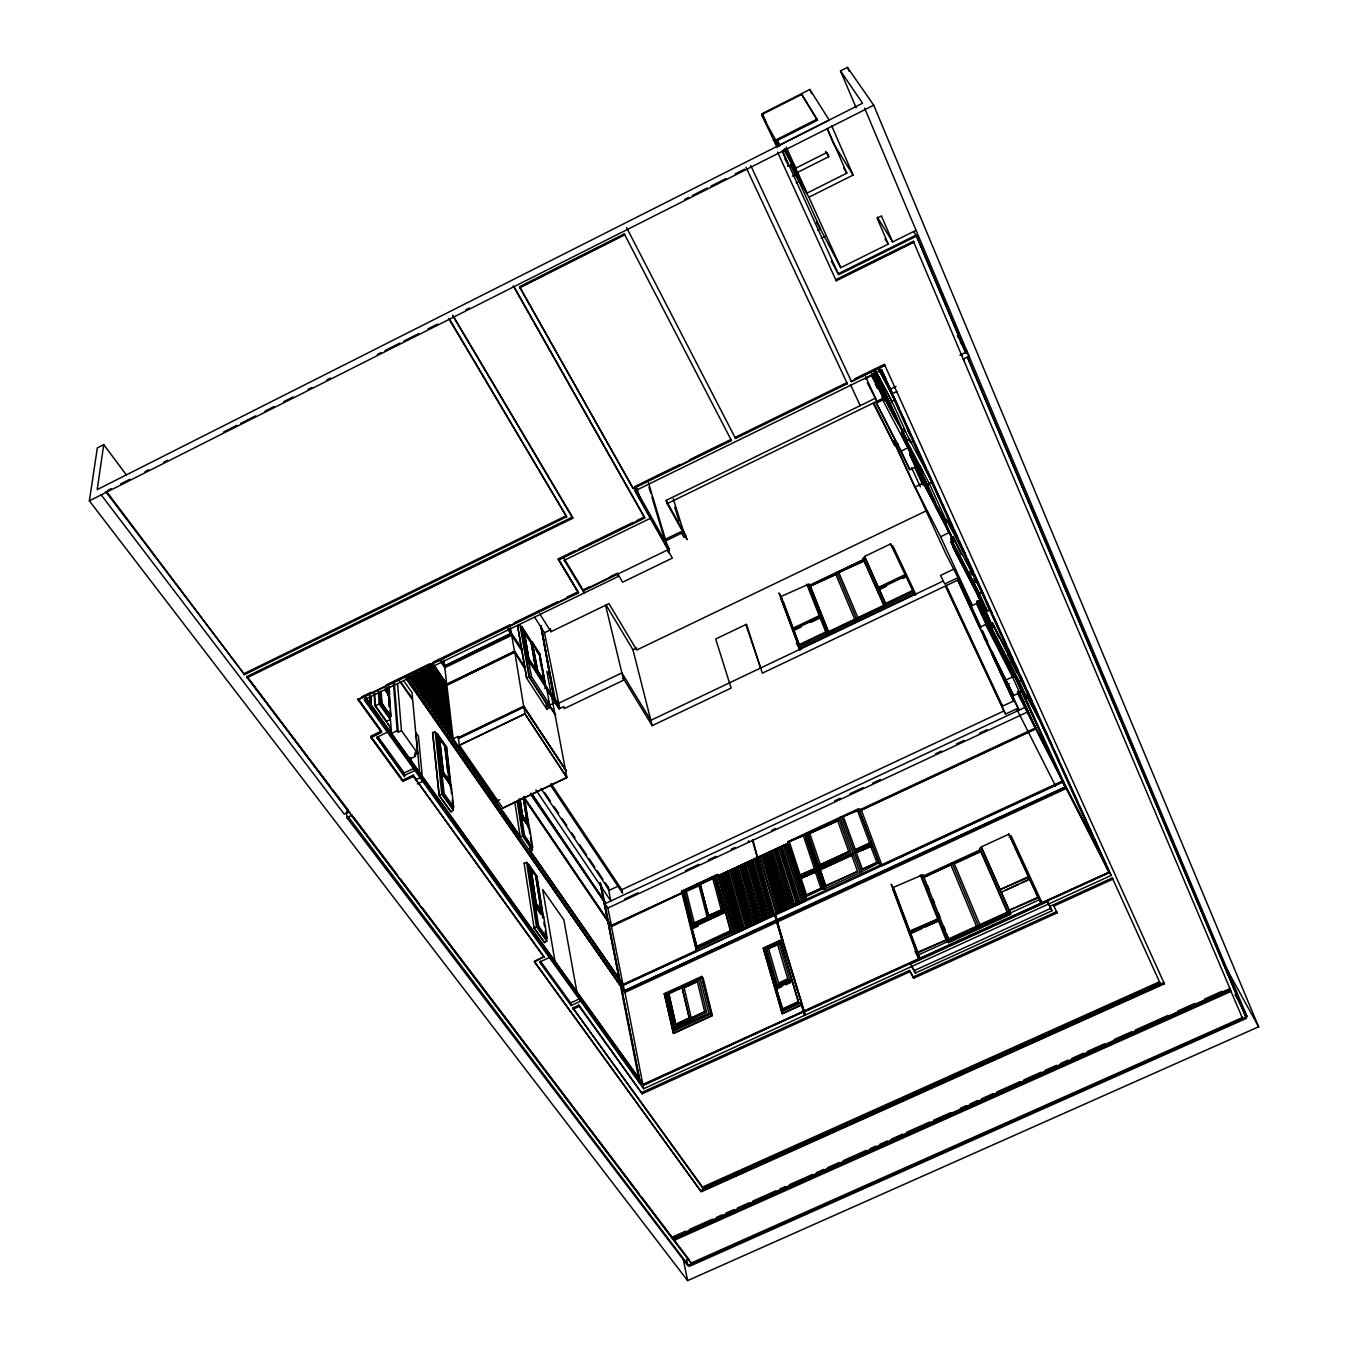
<?xml version="1.0" encoding="UTF-8"?>
<svg xmlns="http://www.w3.org/2000/svg" width="1348" height="1348" viewBox="0 0 1348 1348"><rect width="100%" height="100%" fill="white"/><g stroke="black" fill="none" stroke-linecap="round" stroke-linejoin="round"><path stroke-width="1.5" d="M100.999 494.632L344.195 814.108L349.503 811.563L349.435 812.911L246.954 676.544L572.462 517.076L452.793 315.264M449.558 319.24L566.649 516.773L244.527 674.64L106.964 492.003M103.745 444.621L97.191 489.61L862.568 103.223L840.512 70.922L847.471 67.4L873.723 105.211L1258.628 1026.805L687.598 1280.6L89.372 500.849L97.342 447.873L103.745 444.621L126.375 474.951M524.962 713.918L459.382 745.41L458.286 737.642L523.883 706.116L524.962 713.918L566.901 777.611L502.838 808.075L459.348 745.208L524.928 713.715L566.868 777.408L502.838 808.075M441.133 661.076L444.688 666.687L446.761 684.312L514.666 651.32L523.681 706.318L566.076 770.668L523.833 707.211L458.556 738.586M774.898 913.708L776.987 920.28L774.898 913.708L776.077 920.128L624.225 990.881L623.265 984.798L696.596 951.418L681.549 891.163L717.355 874.464L732.975 932.31L695.854 949.481L696.865 951.031L733.952 933.878L718.467 875.56L734.34 933.962L774.561 914.803L776.364 920.583L624.225 990.881L620.451 985.439L624.562 990.157L642.912 1085.022L803.492 1011.725L801.891 1004.294L804.166 1011.421L781.874 939.489L763.254 948.065L782.177 1013.881L802.212 1004.732L776.852 920.296L1065.813 786.811L1062.73 781.537L882.081 865.635L861.035 809.238M1032.467 721.719L1018.987 691.389M1032.703 722.208L1018.296 693.276M1021.666 690.698L1022.104 691.541L1013.645 695.501L986.871 642.743M1013.831 673.949L1013.528 675.533L1013.578 672.972M1011.657 668.726L1010.68 669.316L1010.073 667.985M1009.955 665.457L1009.719 667.193L1009.113 665.861L1010.073 665.272M990.342 621.984L989.348 622.574L989.988 623.956L990.965 623.349M991.336 624.175L990.359 624.781M988.96 618.951L987.966 619.541L987.343 618.159L988.337 617.569M989.971 621.158L988.977 621.748L988.354 620.366L989.331 619.777L982.591 606.516M985.304 610.93L984.31 611.52L984.95 612.902L985.927 612.312M981.479 603.567L986.938 614.536L985.961 615.126L985.321 613.744L986.315 613.138M978.665 601.124L986.332 615.952L987.326 615.362M986.332 615.952L986.972 617.333L987.949 616.744M979.356 601.157L981.9 606.246L982.894 605.64M983.905 607.864L982.911 608.47L982.288 607.072L983.265 606.482M984.175 608.892L983.922 610.695L983.299 609.296L984.293 608.706L981.428 603.196M980.603 600.618L981.024 601.427L972.296 605.572L946.144 554.399L893.758 440.83M981.883 603.415L980.889 604.005L980.249 602.607L981.243 602.017M948.941 532.072L915.915 468.261L932.597 499.603L933.574 499.131M407.602 678.212L620.147 985L619.322 979.137M619.625 979.575L623.147 985.388L774.78 915.258M619.541 979.103L623.265 984.798L530.185 850.858L619.238 978.665L607.746 920.347M608.049 920.785L611.47 926.548L622.961 984.444L696.377 950.475M923.414 483.191L916.707 467.638M884.979 399.143L880.059 387.466M520.109 837.074L409.202 676.14M444.688 666.687L511.566 634.251L514.464 651.539L524.911 668.305L514.599 652.365L446.862 685.155L453.147 738.788L496.502 801.234L499.838 799.65M447.806 703.403L445.699 682.711L452.153 738.064L448.277 707.464M435.977 674.286L435.589 667.883L441.689 723L440.695 716.866M436.533 675.095L436.129 668.675L441.925 723.758M436.769 670.344L443.762 725.965L436.769 670.344L437.224 674.404M438.673 676.528L438.488 672.146L444.688 727.313L443.222 717.119M434.528 672.146L434.123 665.744L440.189 720.826L439.195 714.693M435.067 672.955L434.679 666.552L440.745 721.635L439.751 715.502M523.681 706.318L566.076 770.668M607.594 907.002L611.486 925.52L607.611 920.263M766.591 123.173L762.243 113.603L809.862 89.457L829.205 120.124L779.818 145.045L777.291 140.512L779.751 145.938M777.156 147.404L761.603 114.732L801.706 94.411L817.478 120.225L776.178 141.085M773.331 140.512L774.409 139.973M778.639 146.494L775.69 140.023L817.006 119.146M107.486 490.571L111.244 488.684M120.612 483.949L129.981 479.231M144.977 471.665L148.735 469.761M163.731 462.212L167.472 460.308M223.701 431.95L236.827 425.328M240.584 423.441L255.581 415.875M264.949 411.14L274.318 406.405M283.687 401.687L293.072 396.952M308.069 389.387L311.809 387.499M326.806 379.934L330.563 378.047M377.423 354.406L381.164 352.519M384.921 350.615L399.918 343.049M403.659 341.162L418.655 333.596M428.024 328.878L437.409 324.143M465.751 309.838L469.39 308.001M684.835 199.319L688.558 197.431M692.299 195.561L707.262 188.012M710.986 186.125L725.949 178.593M735.283 173.875L744.635 169.157M89.372 500.849L873.723 105.211M624.293 233.912L624.63 234.872L519.822 287.714L519.587 286.703L624.293 233.912L731.425 440.493L633.223 488.599L519.721 287.309L624.495 234.485M787.636 166.326L788.749 165.77L782.194 151.347M784.772 148.6L795.758 168.163L826.931 152.476L828.784 156.688L797.662 172.342L784.62 149.156M792.405 176.099L795.219 174.684L799.061 181.576L820.511 228.924L817.697 230.323M796.23 183.008L799.061 181.576M783.795 149.443L807.031 193.118L846.83 173.151L827.386 128.549M795.219 174.684L790.619 164.507L808.901 197.229L853.082 175.088L831.682 125.802M821.252 238.31L825.01 236.439M820.511 228.924L816.568 221.797L840.748 267.696L888.298 244.089L877.059 218.09L881.424 215.916L892.629 241.949L916.067 230.306M782.396 150.723L838.203 273.762L916.017 235.159L966.112 353.496L916.606 236.085L838.726 274.722L831.278 261.04M913.354 241.275L835.676 279.794L836.198 280.755L913.944 242.202L913.354 241.275L1230.185 989.146L672.366 1238.593L672.096 1237.228L685.559 1231.213M835.996 280.367L913.708 241.831M244.51 673.41L566.379 515.644M634.79 486.577L680.066 464.386M689.502 459.769L731.02 439.431L731.425 440.493M854.716 378.822L884.389 364.297L1164.402 983.821L701.179 1191.834L534.314 961.225L544.07 956.676L419.026 783.862M572.614 517.767L246.937 677.303L672.264 1238.054L1229.915 988.657M633.088 488.161L731.256 440.071M851.313 381.265L884.928 365.308L851.515 381.669L851.009 380.642M246.937 677.791L572.715 518.222L572.462 517.076M626.567 227.593L735.536 438.488L847.353 383.708L746.051 167.321M881.862 369.992L634.857 490.958L669.164 551.753L668.743 552.815L667.934 550.085L669.383 548.855L667.799 549.63M865.416 379.125L871.87 375.047L883.85 397.896L667.159 503.647L687.109 539.604L683.116 530.118M881.659 390.027L880.699 390.499L873.504 374.778L874.464 374.306M874.01 375.721L895.072 417.543M638.649 494.345L637.84 494.733L636.121 488.751M639.171 495.474L639.137 498.541L639.946 498.137L638.75 497.85L638.784 494.783L635.161 488.144M883.648 376.665L884.473 376.261L882.822 372.621M884.692 376.665L883.867 377.086L880.598 369.975M884.794 376.985L883.968 377.389L1108.764 872.392L803.88 1010.966M886.327 379.85L885.501 380.254L886.007 379.108L881.508 370.767M881.339 386.556L883.395 385.562L892.106 401.974L890.034 402.985L881.339 386.556L898.391 423.895M874.127 372.267L882.199 386.674L874.464 372.099M895.982 386.455L890.539 389.117L879.856 369.2L892.578 393.616L896.723 391.594L897.279 392.622M959.928 355.232L967.173 351.693L957.299 335.871M667.159 503.647L666.148 500.394L875.341 398.25M871.196 375.384L883.395 397.02M915.292 467.048L909.799 469.711L876.402 403.103L885.248 398.806M402.867 781.452L402.766 780.172L413.229 775.151L413.347 776.414L402.867 781.452L370.885 737.457L381.535 732.318L358.13 699.865L578.494 592.884L558.291 558.881L575.124 550.675M578.865 548.838L633.122 522.367M636.863 520.547L644.361 516.891L514.026 286.736M885.484 399.294L883.007 400.508L906.934 446.121M644.513 517.497L558.409 559.521L578.393 592.412L358.113 699.359L381.501 731.812L370.885 737.457M558.544 560.043L644.681 518.02L644.361 516.891M873.858 373.716L888.77 401.081M564.542 561.425L564.29 560.263L650.292 518.323L649.635 516.082M875.56 370.599L891.854 401.215L894.718 399.817L913.708 441.622M888.214 403.473L896.369 420.256L897.364 419.767M508.786 628.606L508.297 629.937L508.129 628.926M664.143 539.857L680.791 531.769L683.891 537.346L686.065 536.285L666.148 500.394M665.642 540.902L683.739 532.106L673.225 498.794M912.596 457.882L901.745 434.14L902.89 433.584M361.837 696.781L371.239 692.215M386.303 684.902L429.574 663.89M433.331 662.07L510.488 624.596M514.245 622.776L557.533 601.764M566.935 597.181L576.354 592.615M583.499 589.716L589.177 586.97M609.987 576.86L617.569 573.17M583.6 590.188L617.687 573.641L622.591 582.218L672.332 558.089L667.698 549.866M564.29 560.263L584.139 593.036L583.6 590.694L668.49 549.495L638.227 495.424L639.036 495.036L669.518 549.31M508.415 629.061L522.401 649.787M617.687 573.641L618.395 576.405L364.128 699.814L643.653 1088.746L1111.173 875.459L881.39 369.386M519.924 624.849L517.683 625.927L526.748 678.145L529.073 677.016L519.924 624.849L530.674 641.715M521.929 651.101L508.634 630.46L509.123 629.145M529.983 664.648L526.596 659.391L520.918 627.123L521.878 626.651L539.604 654.454M873.133 403.254L894.937 445.615L898.341 443.964M386.219 688.542L388.46 691.726L389.387 691.271L389.067 687.076M894.718 417.712L880.092 389.926L907.204 440.627L909.26 439.633M444.992 665.845L511.145 633.324L444.992 665.845L441.453 660.621M444.655 666.266L511.482 633.846L510.471 627.78M387.567 695.399L389.606 694.422L388.999 686.486M511.734 635.262L444.823 667.698L440.122 660.773M908.636 438.723L910.591 442.397L913.422 441.032M389.875 706.015L389.404 695.77L384.955 689.502M370.498 705.493L371.256 705.122L366.353 698.281M370.717 696.764L370.717 708.981L370.936 697.068M371.509 705.931L370.936 709.284L371.509 705.931L639.424 1079.31M390.027 715.451L390.33 719.579L386.623 721.365L375.469 705.779L379.192 703.976L378.35 691.676M540.885 625.826L554.449 700.623L540.885 625.826L555.41 700.825L559.454 707.11L559.1 708.846L563.885 706.554L564.29 708.61L623.635 680.15L605.623 605.421M876.402 403.103L901.222 451.041L908.586 447.469M389.404 695.77L390.954 715.973L389.184 716.833L380.187 704.246L381.973 703.37L381.096 691.288M559.1 708.846L555.039 702.561L541.205 626.314M917.398 468.245L916.455 468.7L909.664 453.838L910.608 453.383L903.008 436.735M923.885 485.533L910.186 454.832M559.454 707.11L544.474 632.751L550.153 630.005M539.84 613.98L550.961 631.707L608.959 603.618L636.728 650.022L926.059 510.926M532.174 641.867L537.717 672.264L536.908 672.652L531.382 642.255L532.174 641.867L539.773 653.78L545.451 684.295L544.643 684.683L542.671 673.444M446.761 684.312L514.666 651.32L525.215 667.934M532.359 642.861L537.818 671.102L544.71 681.835L537.818 671.102M514.734 651.724L446.862 685.155L445.43 683.048M522.333 649.382L509.325 630.476M945.656 519.62L943.667 520.564L934.602 503.225L918.51 467.992L920.499 467.031M526.596 659.391L527.59 658.919L521.878 626.651M528.905 659.492L524.17 631.083L528.905 659.492L536.167 670.192L531.011 641.817L535.881 670.327M358.13 699.865L358.062 698.618L381.45 731.054L370.801 736.193L402.766 780.172M376.766 737.339L387.398 732.2L387.213 729.689L414.662 767.922L414.898 770.449L404.4 775.488L376.766 737.339L404.518 776.768L404.198 772.943L377.811 736.48M391.105 732.807L389.858 726.673L387.752 723.707M393.414 683.537L397.188 730.7L391.527 733.447L390.111 714.962M397.188 730.7L398.25 732.2L401.468 730.65L397.559 683.739M909.664 453.838L925.722 484.539L926.699 484.067L910.052 452.928L925.402 481.404M923.65 482.837L915.073 486.982L940.651 536.79L972.296 605.572M909.849 455.001L932.597 499.603M932.075 482.146L929.294 483.494L946.953 522.316L949.717 521.002M918.51 467.992L927.475 485.061L929.497 484.101L901.627 430.972L905.384 439.06M529.747 677.303L531.432 676.477L528.45 659.61L526.782 660.402L529.747 677.303L548.013 705.526L549.698 704.734L546.513 687.716L544.862 688.508M451.513 793.635L446.356 747.618L435.219 731.694L432.759 732.891L439.263 795.421L450.822 811.58L453.383 810.367L452.22 799.903M437.375 733.733L436.314 734.239L440.392 772.589L441.47 772.067L437.375 733.733L446.576 746.91L450.906 785.379L449.811 785.901M931.316 496.94L924.846 483.662M439.549 738.822L443.492 772.252L448.665 780.155L443.189 772.404L439.549 738.822L444.924 746.506L446.474 760.373M399.463 681.06L412.69 699.949L417.627 753.313L414.443 754.846L415.47 756.312L409.859 759.008M760.491 667.614L746.506 624.242L715.687 639.003L731.121 688.053L652.162 725.645L632.97 649.787L636.745 647.967M453.147 738.788L458.286 736.328L458.286 737.642M458.337 738.097L523.968 706.554M411.376 761.03L410.264 757.256M444.924 746.506L448.985 780.003M445.531 747.415L446.576 746.91M404.198 772.943L414.662 767.922M527.59 658.919L554.534 701.027L555.41 700.825M559.538 707.515L554.854 701.533L558.898 707.818M545.232 687.328L555.359 701.752L528.248 659.206L522.889 628.926L531.382 642.255M551.366 704.33L555.679 702.257L555.494 701.23M546.749 708.981L549.057 707.885L547.928 701.803M828.851 633.24L809.255 583.92L780.93 596.557L799.87 647.023L913.658 592.8L914.736 595.041L915.882 594.502L892.831 545.788M887.051 607.139L864.523 556.454L890.573 543.952M864.91 557.23L862.787 558.24L884.423 606.752M865.332 558.645L808.497 585.908L807.823 584.611L828.043 635.262M809.558 585.723L862.552 560.313M810.35 586.077L835.912 574.433L810.35 586.077L828.784 632.482L855.003 619.979M838.759 572.445L864.388 560.768L838.759 572.445L858.474 618.968L857.834 617.67L912.967 591.317L912.579 590.542L885.552 603.432L885.939 604.207M413.347 776.414L416.481 780.778L416.363 779.498L420.104 777.712L415.942 732.722L418.453 736.278L422.699 781.301L417.257 783.913M864.607 108.11L1247.069 1016.544L687.834 1265.57L346.874 817.629L352.182 815.102L352.131 816.45L690.985 1263.143L1242.249 1017.639L1230.454 990.157L673.545 1239.149L673.815 1240.497L1231.128 991.37L1230.454 990.157M441.925 773.145L440.51 773.819L442.7 794.343L452.254 807.722L453.669 807.048L451.361 786.457L441.925 773.145L444.132 793.652L453.669 807.048M940.651 536.79L949.144 532.477M953.895 545.451L950.728 538.526L953.289 537.296M958.495 555.41L957.4 555.932L950.845 541.576L951.941 541.054L969.515 574.787L968.37 575.326L975.008 589.851L976.137 589.329L973.037 583.532M439.263 795.421L441.824 794.208L435.219 731.694M442.7 794.343L444.132 793.652M792.759 628.303L819.213 615.665L819.601 616.44L793.163 629.061M905.081 574.636L878.374 587.391L878.761 588.166L905.452 575.428L904.98 574.433M962.236 549.765L963.028 549.394L959.557 541.727M801.285 626.938L793.719 630.544L793.315 629.786L819.786 617.148L820.191 617.906L810.738 622.422M886.529 586.212L879.418 589.615L879.031 588.84L905.755 576.085L906.126 576.86L902.57 578.562M962.539 550.405L963.315 550.035L965.909 555.73M957.114 555.005L975.008 589.851M964.646 552.478L964.157 553.489L964.932 553.118L947.745 520.446M797.494 642.592L796.382 643.131L799.92 649.753L801.032 649.214L797.494 642.592L779.009 592.952L782.48 599.456M953.676 569.159L940.516 575.444L944.78 583.987L958.024 577.669M798.892 644.748L825.667 631.976L826.054 632.751L799.297 645.507M856.216 618.446L828.397 631.707L829.054 632.987M828.683 632.263L854.902 619.777M858.12 618.243L884.406 605.707M858.221 618.446L884.524 605.909M799.634 648.961L915.528 593.743M943.28 580.988L650.814 720.337L621.883 672.888L558.072 703.521L554.028 697.236M968.639 576.203L984.663 609.279L986.146 608.571M968.605 576.556L970.071 575.866L979.49 593.929L977.991 594.636L952.952 546.799L973.761 587.273M950.728 538.526L979.356 593.508L982.035 592.227L953.036 536.774L961.225 554.736M522.451 819.399L520.159 816.046L521.137 815.591L518.694 799.853M523.513 797.628L527.169 822.617L522.468 815.776L520.176 799.111M521.592 816.585L520.328 817.174L523.243 836.063L531.398 847.825L532.662 847.218L529.663 828.295L521.592 816.585L524.524 835.457L532.662 847.218M977.704 603.651L978.8 603.382L978.682 605.774L1007.765 662.93L1008.624 662.525M981.26 604.848L982.776 605.825M980.653 608.352L980.603 609.97M981.681 609.7L980.956 610.762L982.22 611.756M982.574 612.548L983.181 613.862M985.506 607.51L987.427 611.2L990.089 609.953M983.535 614.637L983.484 616.255L984.562 615.985M517.177 800.982L522.569 835.996L520.261 837.091L514.751 801.774M523.243 836.063L524.524 835.457M984.916 616.777L983.838 617.047L986.045 620.131M987.225 624.461L987.359 622.995M987.915 623.416L979.743 627.292L1013.645 695.501M990.982 626.146L991.842 625.742M991.168 626.989L990.106 627.494L996.239 640.94L997.301 640.435M530.118 851.296L532.426 850.217L531.769 846.072M524.271 863.512L526.63 862.4L536.622 876.705L543.227 918.274M528.686 864.371L534.802 903.817L533.774 904.306L527.675 864.843L528.686 864.371L536.959 876.2L543.244 915.747L542.216 916.219M1002.878 652.213L1003.738 651.825M1005.086 654.774L1004.85 656.51M535.965 876.672L536.959 876.2M1006.67 658.262L1005.204 657.319M1007.647 660.402L1006.181 659.458M1007.158 661.598L1008.018 661.194M1008.203 662.913L1024.126 695.854L1025.558 695.18M1009.719 662.879L1008.135 663.738L1008.742 665.069M1011.893 669.703L1011.051 670.108L1011.657 671.439L1012.618 670.849L1012.618 673.545L1013.477 673.158M1006.417 679.78L1014.926 675.786L1062.494 781.099M1014.505 677.151L1015.92 676.494M536.184 903.8L531.095 869.106L536.184 903.8L541.391 910.608L535.914 876.015L527.675 864.843M533.96 905.57L535.308 904.946L543.75 916.859L547.103 937.989L545.755 938.612L537.212 926.649L533.96 905.57L536.369 908.973M1006.417 685.087L1009.484 683.638M1019.509 692.164L1021.868 691.052M542.418 917.483L543.75 916.859M618.058 886.175L609.279 890.287L540.936 788.563M1001.564 704.212L1002.541 706.184L1013.561 701.027L957.619 579.691M545.199 930.76L546.85 941.157L544.424 942.286L534.078 927.845L536.521 926.699L526.63 862.4M537.212 926.649L538.577 926.025L535.308 904.946M1024.901 694.068L1026.805 697.742L1029.383 696.545M550.506 785.244L622.523 893.168L621.799 889.731L1003.923 710.969M530.758 793.332L605.185 901.997L604.157 902.705L607.796 908.08L1027.53 711.997L1035.652 727.853L857.244 811.007M620.451 985.439L603.938 901.627L605.269 902.435M945.858 586.886L1005.49 714.086L1018.128 708.189M604.46 901.997L530.994 794.814M1024.8 706.032L1017.386 691.575M604.881 903.783L1025.356 707.228M624.697 899.015L638.008 892.797M685.542 870.589L698.837 864.371M708.357 859.923L715.957 856.368M731.172 849.257L734.963 847.488M771.747 830.301L775.555 828.514M834.614 800.931L840.326 798.252M849.847 793.804L863.192 787.569M872.712 783.121L880.328 779.565M935.579 753.751L941.308 751.072M956.541 743.961L964.157 740.389M979.406 733.278L987.022 729.706M757.492 857.665L752.841 839.753M799.431 877.868L787.704 841.725L804.655 833.822L816.77 869.831L799.431 877.868L806.677 899.2L880.126 865.231L858.676 808.648L841.624 816.602L854.581 852.29L872.021 844.202L858.676 808.648M840.074 817.309L852.998 853.031L818.337 869.106L806.188 833.115L841.624 816.602M682.897 890.893L715.704 875.593L725.746 912.057L692.215 927.609L682.897 890.893L692.215 927.609M699.983 883.429L709.031 917.685L699.983 883.429L714.137 876.84L723.472 910.978L693.057 925.082L684.683 891.264L714.474 877.38M789.338 841.674L803.475 835.608L789.237 841.489L800.24 875.358L814.445 868.769L803.223 835.187M805.042 834.513L806.188 833.115M843.309 816.5L857.513 810.418L843.309 816.5L855.373 849.762L869.645 843.14L857.294 809.996M685.155 890.691L716.125 876.251M611.284 925.655L682.071 892.612M712.789 878.441L700.151 884.322L712.789 878.441L721.264 910.001L708.256 915.798L721.264 910.001M775.201 914.517L805.514 901.037L787.215 843.646L718.484 875.644L787.299 844.067L786.423 844.994L804.116 900.649L785.951 844.118L786.423 844.994M809.744 833.384L837.799 820.831L809.744 833.384L820.359 864.742L848.735 851.565L837.563 820.41M1032.905 722.612L1036.056 728.661L861.355 810.081L1036.056 728.661L1062.831 780.981M1164.15 983.332L701.061 1191.295L534.431 962.017L544.07 956.676M694.321 923.228L686.351 891.466L699.09 885.788L707.178 917.263L694.203 923.043L707.178 917.263M720.472 875.745L720 874.852L735.772 932.243L720.91 874.431L736.749 931.805L737.946 930.524L722.427 873.723L737.946 930.524M722.899 874.599L723.337 873.302L739.277 930.642L723.809 874.178M725.342 873.47L724.87 872.594L740.81 929.918L725.78 872.156L741.804 929.463L726.252 873.049M727.768 872.341L727.297 871.448L742.984 928.182L727.768 872.341L728.206 871.027L744.315 928.3L745.899 927.576L729.74 870.319L731.121 870.774L730.65 869.898L746.843 927.138L748.039 925.857L732.166 869.19L748.039 925.857M732.638 870.067L733.093 868.752L749.37 925.975L733.565 869.645M735.081 868.921L734.609 868.045L750.903 925.25L735.519 867.623L751.898 924.795M739.951 866.663L739.496 865.77L755.958 922.908L740.406 865.349L756.936 922.47L740.878 866.225M742.394 865.517L741.922 864.641L758.486 921.746L742.849 864.203L759.463 921.291L743.304 865.096M747.281 863.242L746.809 862.366L763.541 919.403L747.719 861.928L764.518 918.965L748.191 862.821M749.724 862.113L749.252 861.22L766.068 918.224L750.162 860.799L767.063 917.786L750.634 861.675M754.61 859.822L754.139 858.946L771.123 915.882L755.049 858.524L772.118 915.444M757.054 858.693L756.582 857.8L773.668 914.719L757.559 857.463M761.94 856.418L761.468 855.525L778.723 912.377L762.395 855.104L779.717 911.939L762.85 855.98M764.383 855.272L763.912 854.379L781.267 911.197L764.838 853.958L782.244 910.759L783.458 909.462L766.355 853.25L783.458 909.462M766.827 854.126L767.282 852.812L784.738 909.597L767.737 853.705M769.27 852.998L768.815 852.105L786.322 908.855L769.725 851.683L787.283 908.417L770.197 852.559M791.428 906.513L774.628 849.392L792.354 906.075M779.986 847.993L797.46 903.733L779.515 847.117L779.986 847.993L778.605 847.538L796.5 904.171M781.52 847.285L781.048 846.392L798.673 902.419L781.52 847.285L781.975 845.971L799.987 902.553L801.554 901.812L783.508 845.263L784.89 845.718L784.418 844.825L802.532 901.374L803.745 900.076M1044.447 730.818L1033.983 705.779M554.988 961.225L542.705 889.629L563.835 919.791L576.86 991.724M1025.474 694.068L1047.126 734.306M708.677 917.129L723.118 910.422L714.137 876.84M800.004 874.936L814.445 868.769M817.579 867.303L850.706 851.936L838.978 819.062L808.092 833.452L819.146 866.579M691.777 926.952L725.325 911.383L715.704 875.593M799.027 877.194L816.383 869.14L804.655 833.822M817.95 868.415L852.998 853.031M871.634 843.511L854.581 852.29M691.76 927.626L725.342 912.057L726.05 913.186L731.088 931.872L697.135 947.593L691.76 927.626L697.135 947.593M844.269 858.356L853.385 854.126L818.32 869.527L824.892 888.753L823.291 889.478L816.736 870.252L799.785 878.98M824.892 888.753L861.574 871.768L854.581 852.694L872.426 845.297L861.945 850.15M801.066 878.273L815.54 872.105L801.066 878.273L806.559 895.038L820.932 888.399L815.287 871.667M820.022 869.477L851.818 855.272L820.258 869.898L825.701 886.192L820.258 869.898M856.317 852.644L870.875 846.426L856.317 852.644L862.383 869.207L876.84 862.518L870.64 846.005M692.501 928.755L698.096 926.16M806.727 875.762L817.141 870.943M824.184 867.674L835.137 862.585M571.097 1005.574L570.659 1002.929L580.23 998.497L548.922 954.89L549.344 957.518L539.588 962.068L571.097 1005.574L580.685 1001.143L580.23 998.497M825.465 885.771L857.581 871.431L824.117 886.917M696.411 946.465L730.363 930.743L725.342 912.057M805.346 896.925L822.903 888.804L816.736 870.252M872.038 844.606L878.845 862.905L861.574 871.768M735.418 931.687L734.239 932.968M738.889 930.086L740.456 929.345M741.417 928.907L742.984 928.182M748.983 925.419L750.566 924.677M751.51 924.239L753.465 924.071L737.053 866.916L738.434 867.371L737.963 866.478L754.425 923.633L755.621 922.352M756.565 921.914L758.149 921.173M759.092 920.735L761.047 920.566L744.366 863.495L745.747 863.95L745.292 863.074L761.991 920.128L763.204 918.83M764.148 918.392L765.731 917.668M766.675 917.23L768.63 917.061L751.695 860.091L753.077 860.546L752.605 859.653L769.59 916.623L770.786 915.326M771.73 914.888L773.314 914.146M778.386 911.804L777.139 913.101L759.935 856.233L760.407 857.126L759.025 856.671L776.229 913.54L774.274 913.708L752.251 840.04M779.329 911.366L780.913 910.641M784.401 909.024L785.985 908.299M786.946 907.861L788.866 907.693L771.258 850.959L772.64 851.431L772.168 850.537L789.844 907.255L791.057 905.94L773.701 849.83L774.173 850.706M792.017 905.502L793.938 905.334M797.089 903.16L798.673 902.419M371.475 705.425L639.323 1078.788L620.872 985.186L406.456 676.949M734.087 933.035L774.645 914.281M775.1 914.062L805.228 900.127M881.744 864.742L1063.033 780.728M1049.839 906.429L1112.285 877.936L1160.055 983.063L702.898 1188.414L572.816 1007.933L578.966 1005.086L642.204 1093.784L909.967 971.689L913.658 978.227L1057.152 912.866L1056.579 911.636L913.203 976.963L909.512 970.408L641.934 1092.436M638.969 1079.529L620.535 985.91L624.646 990.628M621.108 986.382L406.018 678.651M775.403 914.972L1063.589 781.756M573.035 1009.264L579.202 1006.417L578.966 1005.086M621.411 986.82L624.562 992.566L1066.588 788.327L1017.538 680.706M776.718 919.825L1065.156 787.064L1006.754 659.004L1011.691 669.046L1010.933 667.58M800.796 1003.03L781.436 1011.859L782.447 1013.46L801.79 1004.631L776.212 920.583L624.326 991.353L620.535 985.91M777.122 920.751L1066.032 787.249L1109.438 872.089L804.031 1011.472L805.245 1015.027L804.031 1011.472M949.16 940.938L922.908 874.684L893.033 887.557L910.49 933.793L921.712 928.654M1010.444 912.95L981.344 846.847L1008.877 834.159M664.193 993.729L701.735 976.424L711.98 1015.566L673.612 1033.158L664.193 993.729L665.238 995.279M700 977.704L708.997 1013.494L673.899 1029.602L665.592 993.56L700.438 978.362L677.505 988.943M764.771 947.846L780.206 940.736L792.203 980.451L776.414 987.696L764.771 947.846L776.414 987.696M678.566 988.927L698.702 979.642L706.622 1012.314L674.792 1026.923L667.091 993.493L682.273 987.225M777.206 921.459L782.43 940.988L776.499 921.038M765.192 948.52L778.908 942.201M674.859 990.628L667.091 993.493M922.049 876.588L980.603 849.661M668.827 993.796L675.752 1024.362L668.827 993.796L682.054 987.696L689.216 1018.178L675.752 1024.362L689.081 1017.993M924.357 876.52L928.132 874.785M937.568 870.437L948.874 865.214M952.648 863.478L965.859 857.395M969.633 855.66L975.295 853.048M1009.231 837.411L1010.242 836.956L1040.167 901.93L1041.381 901.374M684.144 987.696L697.388 981.597L684.144 987.696L691.204 1017.993L704.701 1011.792L697.27 981.411M768.562 948.554L777.695 944.594L768.562 948.554L778.554 983.012L787.754 978.783L777.56 944.392M950.879 864.843L924.138 877.16L950.879 864.843L976.98 927.458L949.177 940.163L948.537 938.966L978.058 925.486L979.49 928.62L952.025 862.771M1007.664 911.956L1008.27 913.169L980.384 925.908L954.165 863.327L980.99 850.976L1008.034 912.68L980.03 925.234M956.204 862.99L981.226 851.447M673.444 1028.928L708.997 1013.494M672.551 1031.608L710.935 1013.999L701.735 976.424M775.976 987.006L791.781 979.76L780.206 940.736M776.212 988.067L792.017 980.805L792.573 981.698L798.741 1002.508L782.75 1009.82L776.212 988.067L782.75 1009.82M776.768 988.943L782.042 986.534M785.547 984.916L790.821 982.507M909.378 931.182L937.787 919.05L909.765 931.889M1040.167 901.93L1028.777 877.363L1000.132 889.596L1028.423 876.621L1008.776 833.974L1010.242 836.956M1039.139 899.841L918.426 954.957L910.102 933.086L938.545 920.937L925.453 926.935M1005.086 890.455L1018.313 884.406M1022.087 882.67L1027.749 880.075M782.194 1008.944L798.201 1001.615L792.017 980.805M916.135 950.845L914.955 951.385L918.376 957.518L919.555 956.979L894.516 890.27L891.18 884.187L916.135 950.845L919.555 956.979M917.297 952.295L946.077 940.045L917.685 953.002M1037.893 897.195L1009.231 910.304L1038.263 897.937M1105.95 866.191L1108.359 869.258M1009.382 911.181L979.76 924.711L980.384 925.908M948.824 939.489L976.727 926.986M640.367 1082.95L639.744 1079.748L643.367 1084.803L639.626 1079.226L638.767 1079.613L639.39 1082.815L640.367 1082.95L601.006 884.12M643.266 1084.281L803.206 1011.27L801.217 1004.597M643.653 1088.746L643.03 1085.544L803.357 1011.775L804.571 1015.347L803.644 1012.247M804.318 1011.927L1109.69 872.56L1111.173 875.459M1047.514 901.542L910.658 963.989L911.585 966.516L915.275 973.087L1051.962 910.793L1047.514 901.542L1051.962 910.793M911.585 965.623L914.332 970.56L1050.817 908.333M702.898 1188.414L702.594 1187.066L1159.415 981.833L1160.055 983.063M700.876 1190.486L1163.762 982.591L1164.402 983.821M689.401 1229.494L712.469 1219.182M716.31 1217.463L722.073 1214.885M725.915 1213.166L733.598 1209.729M737.457 1208.01L748.983 1202.837M752.824 1201.119L775.892 1190.806M779.734 1189.088L785.496 1186.51M789.355 1184.791L812.406 1174.479M816.265 1172.76L823.948 1169.323M827.79 1167.604L839.332 1162.448M843.174 1160.729L866.242 1150.4M870.083 1148.681L875.846 1146.103M879.688 1144.385L887.372 1140.947M891.213 1139.229L902.756 1134.072M906.597 1132.354L929.665 1122.042M933.507 1120.323L950.812 1112.572M960.416 1108.275L966.179 1105.697M970.038 1103.978L977.721 1100.541M981.563 1098.822L993.088 1093.666M996.947 1091.947L1019.998 1081.635M1023.857 1079.917L1041.145 1072.182M1044.986 1070.447L1056.529 1065.291M1060.37 1063.572L1068.054 1060.135M1071.896 1058.416L1083.438 1053.26M1087.28 1051.541L1104.585 1043.807M1114.189 1039.51L1131.494 1031.776M1135.336 1030.057L1168.008 1015.432M1177.613 1011.135L1194.918 1003.401M1204.522 999.104L1221.827 991.37M1246.428 1018.347L967.426 357.085L1246.428 1018.347L689.334 1266.379L348.357 816.939M1035.331 727.971L1032.905 721.854M548.467 704.718L555.528 714.844L549.411 705.577M980.131 606.28L979.036 606.549L980.721 607.594M986.82 620.939L985.742 621.226L987.427 622.254M1032.686 722.124L1106.405 865.382L1094.374 838.894M409.522 676.662L520.412 836.687M411.342 679.695L411.275 675.567M412.303 681.094L412.05 674.859M412.892 681.936L412.623 675.702M413.87 683.335L413.398 675.011M414.443 684.177L413.769 673.747M419.093 690.85L417.627 672.719M420.054 692.249L418.588 674.084M420.627 693.074L418.958 672.905M421.587 694.456L419.7 672.248M422.16 695.298L420.071 671.051M423.12 696.68L421.014 672.416M423.71 697.506L421.385 671.22M429.827 706.318L426.339 669.804M432.86 710.699L428.664 668.035M433.82 712.064L429.372 667.361M434.376 712.89L429.709 666.131M435.32 714.238L430.619 667.479M435.893 715.063L430.956 666.249M436.836 716.428L431.882 667.58M438.673 718.653L437.915 714.558M443.189 725.157L441.959 716.984M444.924 728.072L438.218 672.467M446.424 730.228L439.937 674.27L446.188 729.47L444.722 719.259M447.368 731.576L441.369 676.376L447.924 732.385M448.85 733.716L442.818 678.499L449.406 734.525M450.67 735.924L449.878 731.796M246.954 676.544L330.412 786.609M332.939 789.945L348.121 809.946M353.328 816.837L397.778 875.459M400.322 878.812L419.363 903.935M421.907 907.271L639.07 1193.688M641.614 1197.041L689.485 1260.161M105.616 491.514L244.527 674.64M572.816 1007.933L702.594 1187.066M370.852 736.952L402.816 780.93L413.297 775.909L544.188 957.468M540.396 961.107L570.659 1002.929M413.229 775.151L416.363 779.498M579.202 1006.417L642.204 1093.784M365.156 697.068L371.29 705.627M365.038 698.365L370.515 705.998M370.734 706.301L643.03 1085.544M441.824 794.208L453.383 810.367M536.521 926.699L546.85 941.157M389.858 726.673L374.879 705.712L374.07 693.529M451.058 812.136L439.077 795.404L432.523 732.368M533.926 927.845L544.643 942.808M381.973 703.37L390.954 715.973M401.468 730.65L417.627 753.313M538.577 926.025L547.103 937.989M379.192 703.976L390.33 719.579M385.174 688.154L389.606 694.422M536.487 903.665L541.391 910.608M384.669 689.654L389.1 695.905M441.47 772.067L450.906 785.379M534.802 903.817L543.244 915.747M537.38 909.411L541.003 914.517M387.146 688.103L389.387 691.271M386.842 688.238L389.083 691.423L388.763 687.227M386.539 688.39L388.797 691.575L388.477 687.379M403.625 680.588L411.999 692.586L412.572 698.786L400.558 681.599M408.764 676.763L619.069 979.524M406.641 678.179L620.147 985M406.675 678.617L620.232 985.489M522.569 835.996L532.426 850.217M522.754 815.641L527.439 822.482M521.137 815.591L529.191 827.301L524.49 797.713M674.792 1026.923L689.873 1019.998L681.903 986.669M433.921 665.002L446.98 684.514L433.972 665.406M523.883 796.988L607.662 919.909L603.651 901.205M523.529 796.921L611.47 926.548L682.189 893.05L611.486 925.52M523.664 797.78L607.493 920.718M442.582 661.952L444.941 665.44M531.584 793.349L603.567 900.767L599.995 882.603M531.651 793.77L604.241 900.919M603.938 901.627L604.679 902.705M665.592 993.56L673.899 1029.602M691.204 1017.993L704.701 1011.792M535.881 789.894L610.846 901.003L608.049 887.153M544.626 792.54L550.473 801.217M553.977 806.441L558.645 813.383M562.15 818.59L566.817 825.549M571.485 832.508L574.989 837.715M579.657 844.657L586.65 855.087M588.992 858.558L594.822 867.253M597.164 870.724L602.994 879.418M605.336 882.889L608.841 888.113M551.062 783.626L621.799 889.731M710.935 1013.999L711.98 1015.566M531.432 676.477L549.698 704.734M548.72 704.01L555.528 714.844M529.073 677.016L549.057 707.885M913.742 231.637L916.606 236.085M681.549 891.163L682.526 892.696M537.717 672.264L545.451 684.295M529.191 659.357L536.167 670.192M543.396 682.139L555.09 700.32M544.98 685.896L554.449 700.623M554.769 701.129L558.813 707.414M550.051 676.325L546.85 671.321L551.517 696.074M535.729 649.062L537.886 652.466M537.127 651.825L539.284 655.212M520.918 627.123L523.142 630.594M526.461 635.801L529.781 641.025M534.785 617.401L540.278 626.129M540.599 626.618L544.474 632.751M732.975 932.31L733.952 933.878M730.363 930.743L731.088 931.872M960.315 342.173L969.094 356.276L963.264 359.124L963.871 360.135M798.201 1001.615L798.741 1002.508M763.254 948.065L782.447 1013.46M717.355 874.464L718.316 876.015M853.082 175.088L833.216 143.057L827.335 128.97M817.478 120.225L801.706 94.411M877.346 217.197L892.629 241.949M961.309 354.541L961.933 355.552M843.696 168.045L846.83 173.151M885.046 238.781L888.298 244.089M623.147 678.128L652.162 725.645M558.291 558.881L578.494 592.884M825.599 151.414L828.784 156.688M563.784 557.954L583.6 590.694M748.275 841.27L748.578 842.315L748.881 840.984M606.196 605.168L632.97 649.787M796.466 904.171L794.545 904.34L777.071 848.246L777.543 849.139L776.162 848.684L793.972 905.334M452.894 315.887L572.715 518.222M448.648 318.465L566.649 516.773M806.559 895.038L820.932 888.399M618.395 576.405L617.957 573.827M787.704 841.725L789.018 843.983M820.359 864.742L848.735 851.565M513.217 285.894L644.681 518.02M634.942 489.577L637.975 495.188M519.587 286.703L633.223 488.599M762.243 113.603L763.153 115.237M862.383 869.207L876.84 862.518M761.603 114.732L775.69 140.023M784.924 158.895L788.749 165.77M918.679 958.563L893.084 889.983M855.373 849.762L869.645 843.14M1227.809 970.863L1258.628 1026.805M878.845 862.905L880.126 865.231M1235.004 994.521L1247.069 1016.544M1229.511 987.932L1230.185 989.146M1241.575 1016.409L1242.249 1017.639M894.684 387.095L895.24 388.106M878.357 369.234L894.718 399.817M921.409 875.374L948.251 942.875L1010.832 914.298L981.496 847.724L982.085 848.92M907.541 430.012L910.473 435.522M877.026 373.581L882.856 384.568L881.643 385.157L893.32 410.904M874.852 372.334L881.929 385.916M908.872 438.269L932.176 482.331L950.104 521.845L948.015 517.834M903.362 428.496L905.317 432.202M874.195 373.548L890.084 403.81L889.09 404.299L873.504 374.778M882.755 396.801L884.709 400.491M901.745 434.14L918.999 467.183M875.273 384.18L877.481 388.477M882.081 397.121L884.018 400.828M919.201 467.807L903.918 439.515L925.065 481.573M946.01 518.963L964.157 553.489M945.032 518.626L946.953 522.316M932.934 498.137L934.855 501.793L918.78 466.56L919.959 466.004L923.043 472.592M969.852 571.232L971.79 574.922M973.846 578.899L975.784 582.606M987.191 604.409L990.342 610.492L982.018 592.143M923.313 483.005L949.245 532.679M935.933 507.337L942.656 520.227M946.498 527.574L949.363 533.1M976.34 926.261L976.98 927.458M978.783 594.603L980.704 598.293M950.845 541.576L968.504 575.764M867.219 382.596L876.908 401.283L865.585 376.699M1007.563 654.488L1017.015 672.652M1026.536 691.035L1029.636 697.068L992.229 622.843L999.037 637.789M982.692 607.207L991.976 625.556M979.086 601.073L983.922 610.695M986.601 615.278L991.42 624.865M978.378 600.989L988.977 621.748M1027.142 695.568L1045.189 730.481M978.176 601.292L991.353 626.972M1027.395 696.124L1038.786 718.164M1040.69 721.837L1046.402 734.643M977.603 601.023L1019.341 681.498L1017.892 682.172L1008.304 663.553M977.974 601.831L991.471 627.932M977.62 601.309L993.072 631.471M976.946 601.073L995.431 636.627M1013.443 671.692L1009.113 663.149M976.997 601.393L997.234 641.025M1003.08 651.792L1004.985 655.465M977.098 602.337L1013.022 672.13M873.689 402.547L894.937 445.615M981.563 612.076L1014.252 675.887L1008.051 662.289L1009.146 661.767L1012.247 668.574M984.428 618.344L1012.618 673.545M986.702 623.298L1013.528 675.533M985.843 624.966L1012.55 676.966L1033.09 722.174M1112.285 877.936L1112.909 879.149L1053.866 906.075L1053.293 904.845L1057.152 912.866M1017.689 693.563L1107.652 869.578M1007.327 686.857L1019.122 710.143L992.111 651.472M856.856 619.928L857.496 621.226L836.872 572.293M854.615 619.204L855.255 620.501L835.642 573.928M1013.561 701.027L991.589 653.595M1017.015 709.671L1055.585 786.036M1001.311 892.191L1029.636 879.216M981.344 846.847L979.457 848.617L1008.102 914.011M847.353 383.708L846.847 382.68L735.132 437.409L735.536 438.488M884.136 605.134L884.777 606.432M1041.819 902.351L1011.051 835.625M1028.339 876.436L1028.777 877.363M892.005 546.917L890.472 543.733L914.736 595.041M850.487 384.753L860.243 405.63M750.769 165.602L851.515 381.669M946.06 585.167L1002.541 706.184M945.656 585.875L1005.49 714.086M895.797 445.918L915.174 487.959M957.535 579.691L979.373 627.056M983.737 636.542L985.489 640.317M911.602 467.722L920.347 486.796M901.222 451.041L909.799 469.711M980.771 626.871L958.984 579.556L762.361 673.174L745.848 624.545M982.524 630.645L987.747 642.002M958.024 578.595L980.603 627.629M992.768 654.033L1013.629 699.292M913.152 458.96L914.854 462.667M952.059 544.103L957.249 555.477M991.285 629.954L996.155 640.603M878.711 384.382L885.619 399.514L874.616 376.48M916.219 466.459L924.037 483.578L915.781 466.442M978.665 603.179L980.35 606.87M978.362 603.348L987.68 623.77M1018.768 691.743L1035.534 728.358M872.914 374.087L883.85 397.896M977.873 603.432L987.612 624.849M1018.01 691.288L1027.53 711.997M871.735 373.447L882.704 397.357M914.45 466.728L922.706 484.808M976.542 602.388L986.972 625.152M976.778 604.106L986.399 625.118M891.854 401.215L910.591 442.397M979.356 593.508L987.427 611.2M1026.805 697.742L1019.273 681.195L1021.868 679.982L992.465 623.332L989.971 624.512L991.623 628.134M777.577 152.088L836.198 280.755M973.644 583.869L976.693 590.407M940.955 512.863L954.199 541.845M977.317 592.446L993.291 627.646M938.006 507.202L952.227 538.256M973.172 584.206L974.907 588.031M976.66 591.856L991.471 624.326M981.125 602.202L981.748 603.601M983.147 606.667L983.787 608.049M985.186 611.116L985.809 612.498M986.197 613.323L986.82 614.705M987.208 615.547L987.831 616.929M988.202 617.755L988.842 619.136M989.213 619.962L989.836 621.344M990.224 622.169L990.847 623.534M890.034 402.985L907.204 440.627M927.475 485.061L952.733 540.329M970.661 579.91L991.875 626.197M893.572 411.292L898.678 422.497M881.845 386.859L888.416 401.266M907.693 444.25L909.563 448.193M1001.294 648.725L1001.901 650.073M1003.249 653.022L1003.872 654.37M888.281 384.652L891.753 392.319M893.488 396.144L898.712 407.635M900.447 411.477L904.794 421.048M907.406 426.794L913.489 440.206M915.225 444.031L925.655 467.031M927.39 470.856L940.432 499.586M942.168 503.427L952.598 526.411M954.333 530.236L957.805 537.903M967.628 559.538L972.801 570.929M974.52 574.72L984.866 597.518M986.584 601.309L991.757 612.717M993.476 616.508L1006.4 645.001M1008.135 648.809L1013.292 660.2M1015.027 663.991L1018.465 671.59M1020.2 675.399L1025.373 686.789M1027.092 690.58L1032.265 701.988M1047.16 734.812L1052.299 746.169M1054.018 749.96L1059.174 761.3M1060.893 765.091L1078.063 802.936M1079.782 806.727L1092.655 835.103M1106.624 865.888L1109.438 872.089M775.302 142.332L777.055 146.157M786.221 147.05L795.758 168.163M797.662 172.342L807.031 193.118M808.901 197.229L840.748 267.696M864.523 556.454L886.613 605.707M864.152 560.263L883.665 604.005M809.862 89.457L811.681 93.652M1062.73 781.537L1064.937 786.625M840.512 70.922L856.132 107.773M847.471 67.4L849.105 71.275M927.491 885.451L929.042 889.36M932.917 899.133L934.467 903.042M938.343 912.798L939.893 916.707M943.752 926.48L945.302 930.39M946.852 934.299L949.177 940.163M815.27 602.994L816.77 606.785M806.761 584.173L826.661 634.268M920.313 874.987L946.852 941.999M783.188 601.376L798.892 643.485M781.166 599.338L799.92 649.753M914.332 970.56L915.275 973.087M913.203 976.963L913.658 978.227M909.512 970.408L909.967 971.689M852.998 853.436L859.973 872.51M851.582 854.851L857.581 871.431M806.576 833.789L818.337 869.106M818.32 869.527L824.487 888.062M789.642 845.954L806.677 899.2M801.891 1004.294L804.166 1011.421M674.741 507.202L679.038 520.85M775.083 850.285L791.765 904.087M648.506 482.803L668.22 548.585M669.164 551.753L668.355 549.04L668.372 552.141M648.978 487.268L650.764 493.233M651.893 497.041L665.946 544.002M776.852 920.296L782.8 940.23M755.52 859.401L771.528 913.439M636.93 488.347L639.946 498.137M735.991 868.5L751.325 922.79M683.52 896.723L696.865 951.031M703.033 977.586L712.367 1015.667L673.343 1033.562L664.85 995.178M665.676 997.267L667.883 1007.242M668.76 1011.219L670.529 1019.189M671.405 1023.183L673.612 1033.158M690.715 1261.779L690.985 1263.143M686.604 1259.47L687.834 1265.57M683.166 1258.594L687.598 1280.6M550.338 628.556L550.961 631.707M600.281 883.041L603.853 901.189M554.534 701.027L554.719 702.055M551.602 696.478L554.921 714.103M555.09 714.946L565.452 769.893M565.621 770.786L566.901 777.611M545.654 687.008L539.419 653.359L544.424 681.987M539.739 658.245L541.913 669.383M546.007 704.937L546.968 709.469L526.613 678.078L517.48 625.472M508.466 629.465L508.634 630.46M523.9 796.5L529.798 833.687M530.455 837.816L531.112 841.944M543.884 922.436L544.541 926.598M523.9 797.915L528.18 824.959L521.794 815.692L519.216 799.078M536.302 876.183L542.166 913.253L535.493 903.817L529.747 866.815M527.59 823.813L528.214 827.773M545.148 934.771L545.755 938.612M523.243 797.763L527.169 822.617M535.948 878.188L541.087 910.743M530.556 850.925L530.337 851.784L529.697 847.757M519.89 799.246L522.468 815.776M517.733 800.308L520.159 816.046M524.069 863.023L534.078 927.845M443.93 660.082L444.402 664.21M444.688 687.042L445.396 693.142M446.104 699.241L446.576 703.319M447.283 709.419L447.991 715.518M448.699 721.618L449.406 727.735M443.795 685.711L444.486 691.81M445.194 697.91L445.902 704.027M446.373 708.088L447.064 714.187M447.772 720.287L448.48 726.387M443.256 684.919L443.947 691.019M444.655 697.118L445.346 703.218M446.053 709.318L446.525 713.395M447.452 721.517L447.924 725.595M442.026 684.835L442.498 688.895M443.425 697.034L443.88 701.095M444.806 709.216L445.278 713.277M445.969 719.377L446.66 725.477M440.577 682.711L441.268 688.811M441.959 694.894L442.649 700.994M443.34 707.077L444.031 713.176M439.667 681.38L440.358 687.48M441.049 693.563L441.723 699.646M442.414 705.745L443.104 711.828M443.778 717.928L444.469 724.011M439.128 680.588L439.802 686.671M440.493 692.754L441.184 698.854M441.858 704.937L442.548 711.019M445.75 746.708L449.794 782.767L442.329 772.236L438.454 736.278M437.898 680.487L438.572 686.57M439.246 692.653L439.937 698.736M440.611 704.819L441.285 710.901M446.913 764.333L447.789 772.236M448.227 776.195L448.665 780.155M436.988 679.139L437.881 687.261M438.336 691.305L439.229 699.427M439.684 703.471L440.577 711.592M441.032 715.636L441.706 721.719M436.651 680.369L437.325 686.452M437.999 692.535L438.454 696.596M439.347 704.701L439.802 708.745M435.741 679.038L436.415 685.121M437.072 691.187L437.746 697.27M438.42 703.353L439.094 709.436M435.185 678.229L435.859 684.312M436.533 690.378L437.19 696.461M437.864 702.544L438.521 708.61M433.214 664.412L439.246 719.461L432.944 664.749M432.624 665.963L433.062 670.007M433.938 678.111L434.393 682.155M435.269 690.26L435.707 694.304M436.584 702.409L437.257 708.475M431.983 664.311L437.729 717.288L436.971 713.193M431.933 666.653L432.371 670.697M433.028 676.763L433.685 682.846M434.342 688.912L435 694.978M435.657 701.044L436.533 709.149M431.377 665.845L431.815 669.889M432.472 675.955L433.129 682.037M434.005 690.125L434.444 694.169M435.32 702.257L435.741 706.301M430.13 665.727L430.568 669.771M431.208 675.837L431.866 681.903M432.506 687.969L433.163 694.035M433.803 700.101L434.46 706.15M430.282 674.489L430.939 680.538M431.579 686.604L432.219 692.67M433.096 700.758L433.736 706.824M429.726 673.68L430.383 679.729M431.023 685.795L431.882 693.883M432.523 699.932L433.163 705.998M428.108 667.226L432.624 709.924L431.225 699.781M428.462 673.528L429.102 679.594M429.961 687.665L430.383 691.709M427.4 667.917L431.663 708.559L430.282 698.416M427.754 674.202L428.378 680.251M429.018 686.301L429.658 692.366M426.844 667.091L431.09 707.734L429.928 699.612M427.181 673.377L427.822 679.443M428.445 685.492L429.085 691.541M426.339 672.804L426.996 679.089M427.636 685.374L428.293 691.659M428.95 697.944L429.608 704.212M425.783 668.996L429.574 705.543L428.378 697.118M425.783 671.978L426.423 678.263M427.08 684.548L427.737 690.833M425.058 669.67L428.613 704.161L427.653 697.843M424.839 670.63L425.496 676.898M426.137 683.183L426.996 691.558M424.502 668.844L428.041 703.336L427.08 697.017M424.283 669.804L425.142 678.179M425.783 684.464L426.44 690.732M423.98 671.54L427.097 701.971L426.12 695.635M423.558 670.546L424.199 676.814M424.839 683.082L425.698 691.457M423.407 670.731L426.524 701.145L425.766 696.916M423.002 669.72L423.643 675.988M424.485 684.363L424.923 688.542M422.682 671.388L425.564 699.764L422.278 670.445M421.705 669.619L422.345 675.904M422.969 682.172L423.811 690.53M421.183 672.433L421.604 676.612M422.227 682.88L422.868 689.148M420.627 671.607L421.031 675.786M421.671 682.054L422.497 690.412M419.885 672.332L420.29 676.511M420.913 682.762L421.536 689.03M419.312 671.506L419.733 675.685M420.34 681.936L420.964 688.205M419.026 681.818L419.632 688.07M418.065 680.437L418.874 688.777M417.257 673.899L418.84 690.075L417.695 681.684M416.296 672.517L417.863 688.676L416.936 682.374M415.925 673.714L417.29 687.851L416.363 681.549M415.117 673.882L416.313 686.452L415.588 682.24M414.729 675.129L415.74 685.61L415.016 681.397M415.1 752.184L415.47 756.312M394.29 683.2L398.25 732.2M390.179 710.059L390.65 716.125L381.669 703.521L380.81 691.44M388.14 687.531L388.46 691.726M388.544 694.422L389.488 706.74M388.291 692.805L388.612 696.916M388.932 701.044L389.404 707.211M379.344 692.147L380.187 704.246M381.45 731.054L381.535 732.318M374.643 693.462L375.469 705.779M370.043 695.349L370.582 703.707M369.959 697.135L370.363 703.403M346.604 811.378L346.874 817.629M444.25 680.605L451.226 736.733L444.25 680.605M778.942 942.656L766.726 948.301L777.274 985L789.76 979.271L778.942 942.656"/></g></svg>
